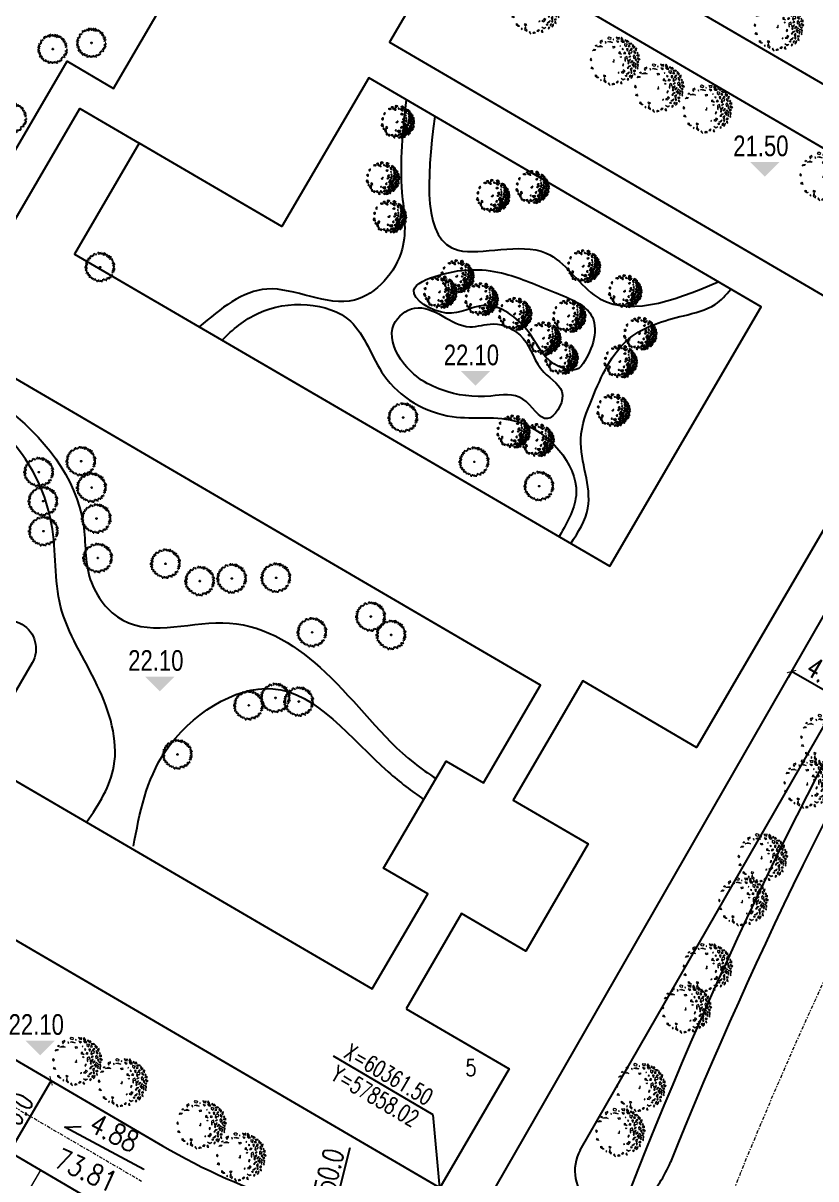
# Model space of a CAD drawing. Header units: inches. Extents: x 393 to 1582, y 246 to 1188.
# Drawn here: x 791.8 to 849.4, y 571.3 to 655.3 of the extents above; entities that cross this region are included whole.
import ezdxf

# ---------------------------------------------------------------- set-up
doc = ezdxf.new("R2010")
doc.units = ezdxf.units.IN
doc.header["$MEASUREMENT"] = 0
doc.linetypes.add('CENTERX2', pattern=[4, 2.5, -0.5, 0.5, -0.5])
for name, color, linetype in [('build2', 40, 'Continuous'), ('buildcoor', 7, 'Continuous'), ('ELEV', 1, 'Continuous'), ('GREEN', 64, 'Continuous'), ('LEAF-G', 72, 'Continuous'), ('ROAD-TEXT', 4, 'Continuous'), ('roaddim', 2, 'Continuous'), ('roadradiu', 3, 'Continuous'), ('建筑层数', 7, 'Continuous')]:
    doc.layers.add(name, color=color, linetype=linetype)
for name, color, linetype, lineweight in [('parking', 30, 'Continuous', 18), ('ROAD', 1, 'Continuous', 25), ('ROAD-CENTER', 7, 'CENTERX2', 18), ('树', 84, 'Continuous', 15)]:
    doc.layers.add(name, color=color, linetype=linetype, lineweight=lineweight)
doc.styles.add('DIM_FONT', font='SIMPLEX.shx', dxfattribs={"width": 0.8})
doc.styles.add('FLS', font='', dxfattribs={"width": 0.8})
doc.styles.add('HZ', font='simplex.shx', dxfattribs={"width": 0.7, "bigfont": 'hztxt.shx'})
doc.styles.get('FLS').set_extended_font_data('创艺繁隶书')
doc.dimstyles.new('NORMAL', dxfattribs={"dimtxt": 1.5, "dimasz": 0.3, "dimexe": 0.5, "dimexo": 0.3, "dimgap": 0.3, "dimtad": 1, "dimdec": 1, "dimzin": 1, "dimdsep": 46, "dimtxsty": 'HZ', "dimblk": 'ARCHTICK', "dimcen": 0, "dimclrt": 256, "dimadec": 0, "dimazin": 0, "dimtfac": 1, "dimtdec": 1, "dimtofl": 0, "dimtmove": 0, "dimatfit": 3, "dimldrblk": 'ARCHTICK', "dimfxl": 1, "dimtolj": 2, "dimtzin": 0, "dimarcsym": 0})

# ---------------------------------------------------------------- blocks, each defined once
blk = doc.blocks.new('_ARCHTICK')
at = {"color": 0, "linetype": 'ByBlock', "const_width": 0.15}
blk.add_lwpolyline([(-0.5, -0.5), (0.5, 0.5)], dxfattribs=at)
blk = doc.blocks.new('*D148')
at = {"layer": 'DEFPOINTS', "color": 0, "ltscale": 0.3, "transparency": 16777216}
for p in [(549.763, 589.874), (829.452, 513.231)]:
    blk.add_point(p, dxfattribs=at)
at = {"layer": 'roadradiu', "color": 0, "lineweight": -2, "ltscale": 0.3, "transparency": 16777216}
blk.add_line((816.463, 516.791), (829.452, 513.231), dxfattribs=at)
at = {"layer": 'roadradiu', "color": 0, "lineweight": -2, "ltscale": 0.3, "transparency": 16777216, "xscale": 0.3, "yscale": 0.3, "zscale": 0.3, "rotation": 344.6756044397064}
blk.add_blockref('_ARCHTICK', (829.452, 513.231), dxfattribs=at)
at = {"layer": 'roadradiu', "ltscale": 0.3, "transparency": 16777216, "insert": (819.561, 517.03), "char_height": 1.5, "attachment_point": 5, "rotation": 344.6756, "style": 'HZ'}
blk.add_mtext('\\A2;R290.0', dxfattribs=at)
blk = doc.blocks.new('*D198')
at = {"layer": 'DEFPOINTS', "color": 0, "ltscale": 0.3, "transparency": 16777216}
for p in [(549.763, 589.874), (825.389, 499.707)]:
    blk.add_point(p, dxfattribs=at)
at = {"layer": 'roadradiu', "color": 0, "lineweight": -2, "ltscale": 0.3, "transparency": 16777216}
blk.add_line((819.259, 501.712), (825.389, 499.707), dxfattribs=at)
at = {"layer": 'roadradiu', "color": 0, "lineweight": -2, "ltscale": 0.3, "transparency": 16777216, "xscale": 0.3, "yscale": 0.3, "zscale": 0.3, "rotation": 341.8852734557522}
blk.add_blockref('_ARCHTICK', (825.389, 499.707), dxfattribs=at)
at = {"layer": 'roadradiu', "ltscale": 0.3, "transparency": 16777216, "insert": (822.365, 501.801), "char_height": 1.5, "attachment_point": 5, "rotation": 341.88527, "style": 'HZ'}
blk.add_mtext('\\A2;R290.0', dxfattribs=at)
blk = doc.blocks.new('*D209')
at = {"layer": 'DEFPOINTS', "color": 0, "ltscale": 0.3, "transparency": 16777216}
for p in [(549.763, 589.874), (822.613, 491.626)]:
    blk.add_point(p, dxfattribs=at)
at = {"layer": 'roadradiu', "color": 0, "lineweight": -2, "ltscale": 0.3, "transparency": 16777216}
blk.add_line((816.544, 493.811), (822.613, 491.626), dxfattribs=at)
at = {"layer": 'roadradiu', "color": 0, "lineweight": -2, "ltscale": 0.3, "transparency": 16777216, "xscale": 0.3, "yscale": 0.3, "zscale": 0.3, "rotation": 340.1970086721902}
blk.add_blockref('_ARCHTICK', (822.613, 491.626), dxfattribs=at)
at = {"layer": 'roadradiu', "ltscale": 0.3, "transparency": 16777216, "insert": (819.652, 493.808), "char_height": 1.5, "attachment_point": 5, "rotation": 340.19701, "style": 'HZ'}
blk.add_mtext('\\A2;R290.0', dxfattribs=at)
blk = doc.blocks.new('school')
at = {"layer": 'build2'}
for points in [[(322190, -276963), (330850, -276963), (330850, -286963), (330730, -286963), (240850, -286963), (240850, -276963), (265450, -276963), (266239, -276963), (266239, -229938), (270140, -229938), (270140, -210683), (285769, -210683), (285769, -216938), (330850, -216938), (330850, -249938), (321269, -249938), (321269, -259963), (327585, -259963), (327585, -268963), (322190, -268963)], [(318769, -241753), (318769, -219938), (285769, -219938), (285769, -232438), (273769, -232438), (273769, -241753), (318769, -241753)]]:
    blk.add_lwpolyline(points, close=True, dxfattribs=at)
blk.add_lwpolyline([(266239, -241753), (268769, -241753), (268769, -232438), (273769, -232438)], dxfattribs=at)
blk.add_lwpolyline([(286070, -268963), (286070, -276963), (299349, -276963), (319349, -276963), (319349, -268963), (315630, -268963), (315630, -259963), (318769, -259963), (318769, -251753), (268769, -251753), (268769, -259963), (274075, -259963), (274075, -268963), (268769, -268963), (268769, -276963), (281950, -276963), (281950, -268963, -1)], format="xyb", close=True, dxfattribs=at)
blk = doc.blocks.new('A$C20375A83')
at = {"layer": 'LEAF-G'}
for p, q in [((153, 656), (130, 642)), ((130, 642), (148, 625)), ((141, 589), (130, 578)), ((148, 625), (132, 611)), ((132, 611), (141, 589)), ((197, 658), (153, 656)), ((194, 686), (190, 672)), ((190, 672), (197, 658)), ((222, 664), (194, 686)), ((245, 675), (222, 664)), ((257, 719), (238, 708)), ((238, 708), (245, 675)), ((269, 700), (257, 719)), ((285, 708), (269, 700)), ((296, 708), (296, 692)), ((296, 692), (310, 700)), ((310, 722), (331, 706)), ((310, 700), (310, 722)), ((331, 706), (343, 697)), ((343, 697), (361, 722)), ((361, 722), (391, 722)), ((391, 722), (400, 697)), ((400, 697), (431, 697)), ((431, 697), (444, 714)), ((444, 714), (463, 722)), ((463, 722), (477, 714)), ((477, 714), (465, 686)), ((465, 686), (486, 678)), ((486, 678), (521, 692)), ((521, 692), (535, 683)), ((542, 667), (525, 661)), ((525, 661), (549, 653)), ((535, 683), (542, 667)), ((549, 653), (563, 650)), ((563, 650), (574, 672)), ((574, 672), (586, 664)), ((586, 664), (586, 656)), ((586, 656), (597, 647)), ((597, 647), (593, 628)), ((593, 628), (609, 614)), ((609, 614), (637, 617)), ((648, 608), (627, 575)), ((637, 617), (648, 608)), ((0, 403), (2, 375)), ((21, 403), (0, 403)), ((2, 375), (16, 375)), ((7, 467), (5, 442)), ((5, 442), (46, 425)), ((32, 314), (5, 306)), ((5, 306), (14, 283)), ((32, 472), (7, 467)), ((14, 283), (39, 292)), ((32, 506), (21, 492)), ((21, 492), (44, 492)), ((35, 411), (21, 403)), ((25, 331), (32, 314)), ((67, 506), (32, 506)), ((44, 492), (32, 472)), ((46, 425), (35, 411)), ((39, 292), (39, 281)), ((67, 578), (56, 564)), ((56, 564), (74, 547)), ((74, 547), (65, 533)), ((65, 533), (79, 519)), ((95, 567), (67, 578)), ((79, 519), (67, 506)), ((118, 581), (95, 567)), ((130, 578), (118, 581)), ((627, 575), (637, 553)), ((637, 553), (648, 558)), ((648, 558), (653, 544)), ((651, 536), (669, 550)), ((653, 544), (651, 536)), ((662, 572), (669, 578)), ((669, 550), (662, 572)), ((690, 494), (662, 483)), ((662, 483), (692, 475)), ((669, 578), (692, 539)), ((676, 533), (674, 522)), ((674, 522), (683, 514)), ((681, 528), (676, 533)), ((692, 539), (681, 528)), ((683, 514), (692, 506)), ((692, 506), (690, 494)), ((725, 311), (690, 314)), ((690, 314), (690, 297)), ((690, 297), (725, 286)), ((692, 475), (708, 483)), ((729, 425), (694, 417)), ((694, 417), (704, 403)), ((706, 358), (699, 336)), ((699, 336), (729, 333)), ((715, 467), (701, 458)), ((701, 458), (701, 436)), ((701, 436), (720, 447)), ((704, 403), (727, 403)), ((725, 358), (706, 358)), ((708, 483), (715, 467)), ((720, 447), (729, 425)), ((727, 403), (720, 372)), ((720, 372), (725, 358)), ((729, 333), (725, 311)), ((23, 253), (14, 222)), ((14, 222), (49, 236)), ((62, 278), (23, 253)), ((39, 281), (62, 278)), ((49, 236), (60, 217)), ((60, 217), (51, 197)), ((51, 197), (69, 164)), ((69, 164), (86, 189)), ((97, 133), (72, 131)), ((72, 131), (102, 106)), ((86, 189), (97, 133)), ((102, 106), (104, 122)), ((104, 122), (125, 133)), ((137, 122), (113, 108)), ((113, 108), (127, 92)), ((125, 133), (137, 122)), ((127, 92), (139, 97)), ((139, 97), (160, 86)), ((160, 86), (153, 69)), ((153, 69), (178, 61)), ((178, 61), (197, 72)), ((206, 72), (204, 81)), ((204, 36), (206, 72)), ((215, 31), (204, 36)), ((220, 50), (215, 31)), ((236, 44), (220, 50)), ((252, 64), (236, 44)), ((269, 56), (252, 64)), ((255, 6), (269, 56)), ((266, 0), (255, 6)), ((287, 44), (266, 0)), ((324, 42), (287, 44)), ((301, 6), (324, 42)), ((322, 3), (301, 6)), ((347, 36), (322, 3)), ((368, 36), (347, 36)), ((366, 6), (368, 36)), ((391, 6), (366, 6)), ((405, 28), (391, 6)), ((428, 33), (405, 28)), ((428, 31), (421, 8)), ((421, 8), (435, 0)), ((444, 14), (426, 22)), ((431, 47), (428, 33)), ((456, 50), (431, 47)), ((435, 0), (444, 14)), ((465, 42), (456, 50)), ((458, 28), (465, 42)), ((465, 19), (458, 28)), ((477, 25), (465, 19)), ((493, 53), (477, 25)), ((523, 64), (493, 53)), ((537, 50), (523, 64)), ((553, 44), (537, 50)), ((556, 81), (544, 72)), ((544, 72), (553, 44)), ((574, 64), (556, 81)), ((586, 108), (574, 94)), ((574, 94), (595, 78)), ((595, 78), (574, 64)), ((625, 153), (600, 125)), ((646, 136), (625, 153)), ((669, 156), (646, 136)), ((669, 236), (651, 175)), ((651, 175), (669, 156)), ((701, 228), (669, 236)), ((725, 286), (701, 272)), ((701, 272), (701, 258)), ((701, 258), (708, 242)), ((708, 242), (701, 228))]:
    blk.add_line(p, q, dxfattribs=at)
blk.add_circle((363, 367), 11.1, dxfattribs=at)
blk = doc.blocks.new('GPPMTR01')
at = {"color": 0, "linetype": 'ByBlock'}
for points in [[(-0.215, 0.443), (-0.218, 0.456), (-0.242, 0.475), (-0.199, 0.486), (-0.199, 0.449)], [(-0.173, 0.469), (-0.151, 0.518), (-0.12, 0.516), (-0.128, 0.487), (-0.144, 0.498), (-0.151, 0.48), (-0.145, 0.47)], [(-0.106, 0.53), (-0.073, 0.496), (-0.058, 0.515), (-0.035, 0.504), (-0.038, 0.545), (-0.064, 0.53)], [(0.005, 0.559), (-0.005, 0.523), (0.016, 0.511), (0.051, 0.519)], [(0.01, 0.485), (0.042, 0.462), (0.084, 0.477), (0.066, 0.492), (0.042, 0.485)], [(0.105, 0.53), (0.084, 0.519), (0.099, 0.504), (0.114, 0.511)], [(0.131, 0.488), (0.137, 0.5), (0.134, 0.53), (0.173, 0.507), (0.146, 0.481)], [(0.179, 0.477), (0.229, 0.496), (0.25, 0.473), (0.223, 0.458), (0.22, 0.477), (0.202, 0.469), (0.199, 0.458)], [(-0.412, 0.305), (-0.364, 0.304), (-0.367, 0.328), (-0.343, 0.337), (-0.374, 0.364), (-0.382, 0.335)], [(-0.393, 0.241), (-0.408, 0.23), (-0.396, 0.226)], [(-0.354, 0.404), (-0.335, 0.371), (-0.312, 0.378), (-0.293, 0.408)], [(-0.304, 0.31), (-0.343, 0.272), (-0.298, 0.279)], [(-0.298, 0.355), (-0.259, 0.362), (-0.24, 0.402), (-0.263, 0.4), (-0.275, 0.378)], [(-0.263, 0.454), (-0.27, 0.431), (-0.248, 0.431), (-0.243, 0.447)], [(-0.215, 0.295), (-0.215, 0.276), (-0.206, 0.283)], [(-0.166, 0.433), (-0.207, 0.386), (-0.18, 0.371), (-0.137, 0.387), (-0.147, 0.409), (-0.165, 0.407)], [(-0.123, 0.314), (-0.144, 0.295), (-0.135, 0.287), (-0.115, 0.295)], [(-0.127, 0.461), (-0.133, 0.429), (-0.111, 0.428), (-0.096, 0.459)], [(-0.079, 0.401), (-0.097, 0.371), (-0.064, 0.359), (-0.049, 0.371)], [(-0.032, 0.317), (-0.058, 0.295), (-0.043, 0.264), (-0.023, 0.291)], [(-0.038, 0.477), (-0.055, 0.454), (-0.043, 0.424), (-0.032, 0.439)], [(0.007, 0.443), (-0.026, 0.412), (-0.02, 0.382), (0.016, 0.352), (0.045, 0.367), (0.01, 0.386), (0.034, 0.42)], [(0.045, 0.295), (0.042, 0.249), (0.105, 0.211), (0.119, 0.219), (0.069, 0.245), (0.096, 0.283)], [(0.084, 0.371), (0.072, 0.344), (0.081, 0.321), (0.084, 0.344)], [(0.158, 0.447), (0.096, 0.443), (0.105, 0.412), (0.146, 0.393), (0.155, 0.416), (0.14, 0.428)], [(0.128, 0.336), (0.137, 0.287), (0.114, 0.272), (0.146, 0.26), (0.158, 0.302)], [(0.179, 0.272), (0.167, 0.245), (0.185, 0.238), (0.199, 0.253)], [(0.205, 0.439), (0.179, 0.42), (0.194, 0.405), (0.226, 0.416)], [(0.199, 0.291), (0.179, 0.352), (0.211, 0.31)], [(0.214, 0.359), (0.274, 0.374), (0.291, 0.409), (0.282, 0.336), (0.247, 0.333)], [(0.268, 0.45), (0.253, 0.435), (0.241, 0.409), (0.274, 0.428)], [(0.25, 0.325), (0.241, 0.298), (0.312, 0.302), (0.282, 0.329)], [(0.253, 0.268), (0.241, 0.226), (0.259, 0.177), (0.274, 0.203), (0.253, 0.219)], [(0.303, 0.268), (0.309, 0.219), (0.336, 0.215), (0.351, 0.234)], [(0.315, 0.416), (0.306, 0.401), (0.318, 0.39), (0.348, 0.393)], [(0.321, 0.363), (0.306, 0.34), (0.327, 0.325), (0.356, 0.325), (0.327, 0.336)], [(0.351, 0.382), (0.348, 0.371), (0.368, 0.355), (0.392, 0.359)], [(0.386, 0.257), (0.368, 0.272), (0.365, 0.287), (0.377, 0.298), (0.401, 0.283)], [(0.431, 0.26), (0.419, 0.245), (0.436, 0.23), (0.466, 0.249)], [(-0.482, 0.014), (-0.506, 0.025), (-0.514, -0.024), (-0.506, -0.036), (-0.464, -0.036), (-0.47, -0.024), (-0.494, -0.017)], [(-0.482, 0.196), (-0.461, 0.207), (-0.432, 0.177), (-0.452, 0.154), (-0.494, 0.15), (-0.5, 0.177)], [(-0.446, 0.071), (-0.432, 0.055), (-0.414, 0.067)], [(-0.417, 0.109), (-0.411, 0.15), (-0.357, 0.188), (-0.369, 0.162)], [(-0.283, 0.139), (-0.269, 0.181), (-0.239, 0.166), (-0.248, 0.139), (-0.263, 0.15)], [(-0.064, 0.207), (-0.085, 0.184), (-0.115, 0.203), (-0.115, 0.219), (-0.085, 0.207), (-0.052, 0.226)], [(-0.02, 0.033), (-0.035, 0.025), (-0.026, 0.017), (-0.014, 0.021)], [(-0.02, 0.188), (-0.008, 0.192), (0.001, 0.177), (-0.02, 0.169)], [(0.152, 0.162), (0.137, 0.139), (0.158, 0.12), (0.176, 0.128), (0.161, 0.143)], [(0.25, 0.086), (0.271, 0.063), (0.274, 0.021), (0.303, 0.052), (0.285, 0.109)], [(0.348, 0.173), (0.377, 0.128), (0.356, 0.097), (0.354, 0.128)], [(0.401, 0.207), (0.383, 0.219), (0.365, 0.211), (0.368, 0.196), (0.392, 0.192)], [(0.401, 0.078), (0.398, 0.063), (0.374, 0.067), (0.377, 0.09)], [(0.428, 0.025), (0.431, -0.021), (0.377, -0.043), (0.41, -0.013)], [(0.422, 0.166), (0.419, 0.135), (0.439, 0.12), (0.451, 0.139)], [(0.442, 0.203), (0.451, 0.169), (0.487, 0.139), (0.472, 0.181)], [(0.451, 0.074), (0.469, 0.052), (0.484, 0.063), (0.472, 0.093)], [(-0.467, -0.131), (-0.464, -0.157), (-0.482, -0.154), (-0.485, -0.127)], [(-0.437, -0.131), (-0.429, -0.066), (-0.381, -0.04), (-0.408, -0.078)], [(-0.42, -0.26), (-0.432, -0.218), (-0.411, -0.188), (-0.402, -0.214), (-0.411, -0.229)], [(0.256, -0.013), (0.241, -0.028), (0.253, -0.04)], [(0.407, -0.119), (0.389, -0.138), (0.398, -0.176), (0.419, -0.154)], [(0.416, -0.218), (0.389, -0.233), (0.392, -0.271), (0.407, -0.248)], [(0.436, -0.066), (0.442, -0.097), (0.466, -0.097), (0.481, -0.074), (0.46, -0.078)], [(-0.266, -0.366), (-0.304, -0.374), (-0.283, -0.4), (-0.251, -0.393)], [(-0.115, -0.473), (-0.138, -0.438), (-0.106, -0.438), (-0.085, -0.446)], [(0.072, -0.48), (0.042, -0.461), (0.06, -0.45), (0.066, -0.454), (0.096, -0.454), (0.096, -0.438), (0.125, -0.442), (0.114, -0.461)], [(0.17, -0.286), (0.137, -0.317), (0.149, -0.336), (0.176, -0.321)], [(0.188, -0.431), (0.211, -0.423), (0.188, -0.408)], [(0.205, -0.332), (0.199, -0.343), (0.235, -0.378), (0.294, -0.359), (0.274, -0.34), (0.235, -0.351)], [(0.327, -0.305), (0.333, -0.328), (0.389, -0.313)]]:
    blk.add_lwpolyline(points, close=True, dxfattribs=at)
blk.add_circle((0, 0), 0.01, dxfattribs=at)
blk = doc.blocks.new('A$C4417064F')
at = {"layer": 'GREEN', "xscale": 4.647578996463836, "yscale": 4.647578996463836, "zscale": 4.647578996463836, "rotation": 300.5404110418328}
blk.add_blockref('GPPMTR01', (0.8, 3.07), dxfattribs=at)
blk = doc.blocks.new('*D246')
at = {"layer": 'DEFPOINTS', "color": 0, "ltscale": 0.3, "transparency": 16777216}
for p in [(793.823, 578.476), (793.823, 578.476), (790.799, 573.293)]:
    blk.add_point(p, dxfattribs=at)
at = {"layer": 'roaddim', "color": 0, "lineweight": -2, "ltscale": 0.3, "transparency": 16777216}
for p, q in [((790.799, 573.293), (793.823, 578.476)), ((794.082, 578.324), (794.255, 578.224)), ((791.058, 573.142), (791.231, 573.041))]:
    blk.add_line(p, q, dxfattribs=at)
at = {"layer": 'roaddim', "color": 0, "lineweight": -2, "ltscale": 0.3, "transparency": 16777216, "xscale": 0.5, "yscale": 0.5, "zscale": 0.5}
for p, rotation in [((793.823, 578.476), 59.73420868515547), ((790.799, 573.293), 239.7342086851554)]:
    blk.add_blockref('_ARCHTICK', p, dxfattribs=dict(at, rotation=rotation))
at = {"layer": 'roaddim', "ltscale": 0.3, "transparency": 16777216, "insert": (791.404, 576.414), "char_height": 1.5, "attachment_point": 5, "rotation": 59.73421, "style": 'HZ'}
blk.add_mtext('\\A2;6.0', dxfattribs=at)
blk = doc.blocks.new('*D480')
at = {"layer": 'DEFPOINTS', "color": 0, "ltscale": 0.3, "transparency": 16777216}
for p in [(847.603, 608.202), (847.794, 608.535), (851.263, 606.544)]:
    blk.add_point(p, dxfattribs=at)
at = {"layer": 'roaddim', "color": 0, "lineweight": -2, "ltscale": 0.3, "transparency": 16777216}
for p, q in [((847.645, 608.275), (847.354, 607.768)), ((851.071, 606.21), (847.603, 608.202)), ((851.114, 606.283), (850.822, 605.776))]:
    blk.add_line(p, q, dxfattribs=at)
at = {"layer": 'roaddim', "color": 0, "lineweight": -2, "ltscale": 0.3, "transparency": 16777216, "xscale": 0.5, "yscale": 0.5, "zscale": 0.5}
for p, rotation in [((847.603, 608.202), 150.1373253559534), ((851.071, 606.21), 330.1373253559534)]:
    blk.add_blockref('_ARCHTICK', p, dxfattribs=dict(at, rotation=rotation))
at = {"layer": 'roaddim', "ltscale": 0.3, "transparency": 16777216, "insert": (849.86, 608.116), "char_height": 1.5, "attachment_point": 5, "rotation": 330.13733, "style": 'HZ'}
blk.add_mtext('\\A2;4.0', dxfattribs=at)
blk = doc.blocks.new('*D421')
at = {"layer": 'DEFPOINTS', "color": 0, "ltscale": 0.3, "transparency": 16777216}
for p in [(825.602, 614.348), (813.583, 565.814)]:
    blk.add_point(p, dxfattribs=at)
at = {"layer": 'roadradiu', "color": 0, "lineweight": -2, "ltscale": 0.3, "transparency": 16777216}
blk.add_line((815.51, 573.596), (813.583, 565.814), dxfattribs=at)
at = {"layer": 'roadradiu', "color": 0, "lineweight": -2, "ltscale": 0.3, "transparency": 16777216, "xscale": 0.3, "yscale": 0.3, "zscale": 0.3, "rotation": 256.091690316978}
blk.add_blockref('_ARCHTICK', (813.583, 565.814), dxfattribs=at)
at = {"layer": 'roadradiu', "ltscale": 0.3, "transparency": 16777216, "insert": (813.908, 571.495), "char_height": 1.5, "attachment_point": 5, "rotation": 76.09169, "style": 'HZ'}
blk.add_mtext('\\A2;R50.0', dxfattribs=at)

msp = doc.modelspace()

# ---------------------------------------------------------------- linework, layer by layer
at = {"layer": 'buildcoor', "color": 0, "ltscale": 0.3}
for points in [[(821.567, 575.998), (814.329, 580.261)], [(822.045, 570.709), (821.567, 575.998)]]:
    msp.add_lwpolyline(points, dxfattribs=at)
at = {"layer": 'ELEV', "color": 0}
for points in [[(844.604, 645.208), (846.726, 645.208), (845.665, 644.147)], [(823.581, 630.021), (825.703, 630.021), (824.642, 628.96)], [(800.663, 607.828), (802.784, 607.828), (801.723, 606.767)], [(791.978, 581.385), (794.099, 581.385), (793.039, 580.324)]]:
    msp.add_solid(points, dxfattribs=at)
at = {"layer": 'LEAF-G', "color": 0, "ltscale": 0.3}
for points, knots in [([(801.008, 674.749), (800.696, 674.327), (796.834, 669.474), (788.291, 663.347), (782.116, 654.161), (781.011, 650.039)], [4.144253, 4.144253, 4.144253, 4.144253, 5.48096, 22.851365, 35.896056, 35.896056, 35.896056, 35.896056]), ([(802.323, 673.982), (802.223, 673.851), (802.122, 673.721), (801.524, 672.953), (801.004, 672.326), (799.935, 671.12), (799.386, 670.538), (797.712, 668.837), (796.558, 667.762), (793.933, 665.358), (792.461, 664.037), (789.998, 661.624), (788.981, 660.559), (787.058, 658.295), (786.155, 657.105), (784.605, 654.721), (783.945, 653.532), (782.976, 651.337), (782.625, 650.335), (782.21, 648.649), (782.09, 647.965), (781.957, 646.598), (781.943, 645.907), (782.058, 643.286), (782.485, 641.291), (783.651, 637.384), (784.355, 635.485), (784.518, 635.071)], [3.87546, 3.87546, 3.87546, 3.87546, 4.355373, 4.355373, 6.707724, 6.707724, 9.060075, 9.060075, 13.764777, 13.764777, 19.73493, 19.73493, 24.175278, 24.175278, 28.615626, 28.615626, 32.802418, 32.802418, 36.260053, 36.260053, 38.630833, 38.630833, 41.001613, 41.001613, 47.485524, 47.485524, 53.351918, 53.351918, 53.351918, 53.351918]), ([(819.616, 649.729), (819.347, 647.491), (818.988, 643.884), (820.008, 638.533), (815.661, 633.534), (809.495, 637.375), (806.148, 634.556), (804.582, 633.237)], [0.853489, 0.853489, 0.853489, 0.853489, 7.593921, 11.709679, 16.773986, 23.180553, 28.811721, 28.811721, 28.811721, 28.811721]), ([(821.686, 648.521), (821.11, 643.855), (820.556, 636.732), (829.883, 640.175), (833.921, 633.267), (838.877, 635.056), (842.272, 636.508)], [0.883258, 0.883258, 0.883258, 0.883258, 11.041358, 17.438873, 22.028193, 31.251579, 31.251579, 31.251579, 31.251579]), ([(831.567, 617.497), (832.119, 618.333), (833.59, 620.651), (831.71, 624.507), (833.357, 628.672), (835.149, 632.754), (839.141, 633.937), (841.929, 634.548), (842.841, 635.555), (843.186, 635.974)], [0.159396, 0.159396, 0.159396, 0.159396, 3.027047, 8.08094, 11.113758, 16.261332, 20.523267, 22.969178, 24.559276, 24.559276, 24.559276, 24.559276]), ([(806.242, 632.276), (807.026, 633.045), (809.525, 635.247), (816.028, 635.027), (817.619, 628.968), (822.601, 626.087), (828.416, 627.316), (833.091, 622.141), (831.335, 619.085), (830.75, 618.066)], [0.721164, 0.721164, 0.721164, 0.721164, 4.005515, 10.712094, 15.325415, 21.132953, 25.939298, 32.603413, 35.935817, 35.935817, 35.935817, 35.935817]), ([(785.075, 630.529), (786.887, 629.632), (791.761, 627.175), (796.647, 621.093), (796.133, 614.893), (799.786, 610.157), (807.109, 613.087), (814.565, 608.148), (818.175, 602.892), (821.229, 600.781), (821.768, 600.433)], [0.252925, 0.252925, 0.252925, 0.252925, 6.364284, 16.734756, 20.753965, 24.535405, 32.296217, 40.107367, 49.363756, 51.286675, 51.286675, 51.286675, 51.286675]), ([(796.405, 597.25), (797.307, 598.559), (799.212, 601.626), (797.39, 607.52), (793.848, 612.634), (794.455, 619.67), (790.813, 626.266), (786.275, 628.202), (784.211, 629.048)], [0.748516, 0.748516, 0.748516, 0.748516, 5.306339, 11.298859, 17.645426, 23.64229, 31.643182, 38.208617, 38.208617, 38.208617, 38.208617]), ([(799.806, 595.514), (800.254, 597.91), (801.257, 603.279), (810.905, 609.652), (816.374, 602.258), (820.012, 599.517), (820.881, 598.914)], [0, 0, 0, 0, 7.27386, 16.303187, 26.640397, 29.839863, 29.839863, 29.839863, 29.839863])]:
    msp.add_open_spline(points, degree=3, knots=knots, dxfattribs=at)
for points, start_tangent, end_tangent in [([(832.317, 630.381), (833.136, 633.935), (830.425, 635.735), (826.799, 637.088), (822.004, 636.998), (820.161, 635.895), (822.523, 634.244), (825.237, 634.785), (828.49, 632.886), (830.344, 630.551), (832.317, 630.381)], (0.618152, 0.786058), (0.618152, 0.786058)), ([(830.964, 628.286), (829.609, 629.945), (828.101, 632.405), (825.932, 633.453), (824.231, 633.247), (820.225, 634.604), (818.714, 633.415), (819.205, 630.895), (822.205, 628.654), (825.763, 628.212), (828.091, 627.998), (829.877, 626.574), (830.964, 628.286)], (-0.044851, 0.998994), (-0.044851, 0.998994))]:
    msp.add_spline(points, degree=3, dxfattribs=dict(at, start_tangent=start_tangent, end_tangent=end_tangent))
at = {"layer": 'parking', "color": 0, "ltscale": 0.3}
msp.add_line((793.044, 571.983), (790.272, 567.233), dxfattribs=at)
at = {"layer": 'ROAD', "color": 0, "linetype": 'Continuous'}
for p, q in [((855.952, 642.686), (795.637, 677.883)), ((857.968, 646.141), (811.472, 673.274)), ((825.39, 569.514), (859.584, 629.07)), ((832.259, 573.445), (863.053, 627.078)), ((774.398, 589.811), (801.913, 573.754)), ((798.889, 568.572), (787.784, 575.053))]:
    msp.add_line(p, q, dxfattribs=at)
for centre, radius, start, end in [((1132.977, 454.434), 319, 139.92361, 158.95707), ((1132.977, 454.434), 317, 139.92361, 158.12042), ((825.602, 614.348), 47, 239.73421, 265.08938), ((834.861, 571.951), 3, 150.13733, 314.00349), ((831.387, 575.547), 8, 314.00349, 338.12042)]:
    msp.add_arc(centre, radius, start, end, dxfattribs=at)
at = {"layer": 'ROAD-CENTER', "color": 5, "ltscale": 0.1}
msp.add_line((800.401, 571.163), (772.886, 587.22), dxfattribs=at)
msp.add_arc((1132.977, 454.434), 312, 139.92361, 166.99811, dxfattribs=at)
at = {"layer": 'ROAD-TEXT', "color": 0}
msp.add_lwpolyline([(800.57, 572.02), (800.57, 572.02), (794.827, 575.106), (796.006, 575.151)], dxfattribs=at)

# ---------------------------------------------------------------- block references
at = {"layer": 'build2', "color": 0, "xscale": 0.000999999995479009, "yscale": 0.000999999996565748, "zscale": 0.001, "rotation": 329.7342086852774}
msp.add_blockref('school', (680.924, 985.311), dxfattribs=at)
at = {"layer": 'LEAF-G', "color": 0}
for p, xscale, yscale, zscale, rotation in [((797.803, 654.917), 0.002880000000004657, 0.002880000000004657, 0.002880000000004657, 180), ((794.994, 654.474), 0.002880000000004657, 0.002880000000004657, 0.002880000000004657, 180), ((792.038, 649.451), 0.002880000000004657, 0.002880000000004657, 0.002880000000004657, 180), ((798.822, 637.963), 0.002879999996134165, 0.002879999996134165, 0.00288, 149.7342087178714), ((820.829, 627.036), 0.002879999996134165, 0.002879999996134165, 0.00288, 149.7342087178714), ((797.436, 623.86), 0.002879999996134165, 0.002879999996134165, 0.00288, 149.7342087178714), ((825.998, 623.824), 0.002879999996134165, 0.002879999996134165, 0.00288, 149.7342087178714), ((794.377, 623.071), 0.002879999996134165, 0.002879999996134165, 0.00288, 149.7342087178714), ((798.207, 621.947), 0.002879999996134165, 0.002879999996134165, 0.00288, 149.7342087178714), ((830.705, 622.055), 0.002879999996134165, 0.002879999996134165, 0.00288, 149.7342087178714), ((794.681, 620.962), 0.002879999996134165, 0.002879999996134165, 0.00288, 149.7342087178714), ((798.553, 619.697), 0.002879999996134165, 0.002879999996134165, 0.00288, 149.7342087178714), ((794.716, 618.782), 0.002879999996134165, 0.002879999996134165, 0.00288, 149.7342087178714), ((798.649, 616.835), 0.002879999996134165, 0.002879999996134165, 0.00288, 149.7342087178714), ((803.577, 616.421), 0.002879999996134165, 0.002879999996134165, 0.00288, 149.7342087178714), ((808.389, 615.345), 0.002879999996134165, 0.002879999996134165, 0.00288, 149.7342087178714), ((811.596, 615.397), 0.002879999996134165, 0.002879999996134165, 0.00288, 149.7342087178714), ((806.066, 615.16), 0.002879999996134165, 0.002879999996134165, 0.00288, 149.7342087178714), ((818.478, 612.575), 0.002879999996134165, 0.002879999996134165, 0.00288, 149.7342087178714), ((814.216, 611.435), 0.002879999996134165, 0.002879999996134165, 0.00288, 149.7342087178714), ((819.963, 611.247), 0.002879999996134165, 0.002879999996134165, 0.00288, 149.7342087178714), ((809.612, 606.132), 0.002879999996134165, 0.002879999996134165, 0.00288, 149.7342087178714), ((811.555, 606.671), 0.002879999996134165, 0.002879999996134165, 0.00288, 149.7342087178714), ((813.253, 606.403), 0.002879999996134165, 0.002879999996134165, 0.00288, 149.7342087178714), ((804.444, 602.569), 0.002879999996134165, 0.002879999996134165, 0.00288, 149.7342087178714)]:
    msp.add_blockref('A$C20375A83', p, dxfattribs=dict(at, xscale=xscale, yscale=yscale, zscale=zscale, rotation=rotation))
at = {"layer": '树', "xscale": 3.485684247348809, "yscale": 3.485684247345489, "zscale": 3.485684247348809, "rotation": 300.5404110417522}
for p in [(828.928, 656.224), (846.581, 654.994), (834.676, 652.496), (837.904, 650.535), (841.408, 649.003), (849.899, 644.122), (849.958, 603.283), (848.731, 599.971), (845.409, 594.614), (843.998, 591.425), (841.421, 586.64), (839.887, 583.634), (795.632, 579.834), (798.947, 578.282), (836.566, 577.933), (804.653, 575.232), (835.068, 574.669), (807.528, 572.89)]:
    msp.add_blockref('GPPMTR01', p, dxfattribs=at)
at = {"layer": '树', "color": 0, "xscale": 0.4999999999957541, "yscale": 0.4999999999957541, "zscale": 0.5, "rotation": 329.7342086856155}
for p in [(817.817, 646.97), (816.738, 642.872), (827.609, 642.24), (824.738, 641.596), (817.237, 640.103), (831.33, 636.489), (822.145, 635.76), (834.335, 634.677), (820.905, 634.629), (823.902, 634.098), (826.347, 633.019), (830.267, 632.877), (835.43, 631.599), (828.457, 631.266), (829.712, 629.838), (834.003, 629.573), (833.49, 626.033), (826.21, 624.482), (827.973, 623.862)]:
    msp.add_blockref('A$C4417064F', p, dxfattribs=at)

# ---------------------------------------------------------------- texts
at = {"layer": 'buildcoor', "color": 0, "ltscale": 0.3, "style": 'HZ', "width": 0.7}
for s, p in [('X=60361.50', (814.999, 580.215)), ('Y=57858.02', (814.055, 578.612))]:
    msp.add_text(s, height=1.2, rotation=329.51, dxfattribs=at).set_placement(p)
at = {"layer": 'ELEV', "color": 0, "style": 'FLS', "width": 0.8}
for s, p in [('21.50', (843.365, 645.636)), ('22.10', (822.342, 630.449)), ('22.10', (799.423, 608.256)), ('22.10', (790.738, 581.813))]:
    msp.add_text(s, height=1.5, dxfattribs=at).set_placement(p)
at = {"layer": 'ROAD-TEXT', "color": 0, "style": 'DIM_FONT', "width": 0.8}
for s, rotation, p in [('4.88', 333.09104, (796.477, 574.844)), ('73.81', 335.18951, (793.933, 572.264))]:
    msp.add_text(s, height=1.5, rotation=rotation, dxfattribs=at).set_placement(p)
at = {"layer": '建筑层数', "color": 0, "style": 'DIM_FONT', "width": 0.8}
msp.add_text('5', height=1.2, dxfattribs=at).set_placement((823.904, 578.829))

# ---------------------------------------------------------------- dimensions: what is measured, and where the dimension line sits
at = {"layer": 'roaddim', "color": 0, "ltscale": 0.3}
for p1, p2, distance, picture, middle in [((851.263, 606.544), (847.794, 608.535), 0.385, '*D480', (849.86, 608.116)), ((790.799, 573.293), (793.823, 578.476), 0, '*D246', (791.404, 576.414))]:
    dim = msp.add_aligned_dim(p1=p1, p2=p2, distance=distance, dimstyle='NORMAL', override={"dimasz": 0.5, "dimzin": 0}, dxfattribs=at)
    dim.commit()
    dim.dimension.update_dxf_attribs({"geometry": picture, "text_midpoint": middle})
at = {"layer": 'roadradiu', "color": 0, "ltscale": 0.3}
for center, mpoint, picture, middle in [((825.602, 614.348), (813.583, 565.814), '*D421', (814.928, 571.242)), ((549.763, 589.874), (829.452, 513.231), '*D148', (819.284, 516.018)), ((549.763, 589.874), (825.389, 499.707), '*D198', (822.039, 500.803)), ((549.763, 589.874), (822.613, 491.626), '*D209', (819.296, 492.82))]:
    dim = msp.add_radius_dim(center=center, mpoint=mpoint, dimstyle='NORMAL', override={"dimzin": 0}, dxfattribs=at)
    dim.commit()
    dim.dimension.update_dxf_attribs({"geometry": picture, "text_midpoint": middle, "dimtype": 164})

doc.saveas('drawing.dxf')
